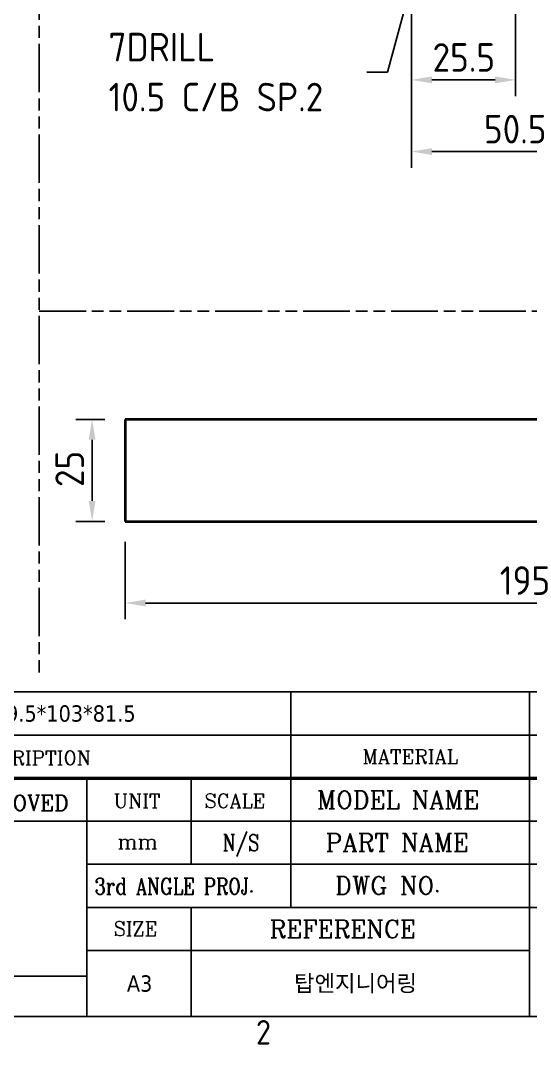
# Model space of a CAD drawing. Header units: millimetres. Extents: x 0 to 840, y 0 to 594.
# Drawn here: x 570.6 to 695.5, y 13.1 to 264.1 of the extents above; entities that cross this region are included whole.
import ezdxf
from ezdxf.enums import TextEntityAlignment as Align

# ---------------------------------------------------------------- set-up
doc = ezdxf.new("R2010")
doc.units = ezdxf.units.MM
doc.header["$LTSCALE"] = 2
doc.linetypes.add('DOUBLE_DASH_CHAIN', pattern=[1.2403, 0.6614, -0.0827, 0.1654, -0.0827, 0.1654, -0.0827])
doc.layers.get('0').update_dxf_attribs({"color": 3, "lineweight": 25})
for name, color, linetype, lineweight in [('가시적인 것(ISO)', 3, 'Continuous', 40), ('경계(ISO)', 7, 'Continuous', 25), ('기호(ISO)', 5, 'Continuous', 25), ('스케치 형상(ISO)', 3, 'Continuous', 25), ('제목(ISO)', 5, 'Continuous', 50), ('치수(ISO)', 2, 'Continuous', 25)]:
    doc.layers.add(name, color=color, linetype=linetype, lineweight=lineweight)
doc.styles.add('RC_284', font='ROMANC.shx')
doc.styles.add('RC_287', font='ROMANC.shx')
doc.styles.add('RC_292', font='ROMANC.shx')
doc.styles.add('문자 텍스트_PSTEK_POSCO', font='isocp.shx')
doc.styles.add('치수 텍스트_PSTEK_POSCO', font='isocp.shx')
doc.styles.add('텍스트 스타일198', font='tahoma.ttf')
doc.styles.add('텍스트 스타일333', font='ROMANC.shx', dxfattribs={"width": 0.800000011920929})
doc.dimstyles.new('치수_PSTEK_POSCO', dxfattribs={"dimscale": 2, "dimtxt": 3.5, "dimasz": 2.5, "dimexe": 2, "dimexo": 2.5, "dimgap": 1, "dimtad": 1, "dimrnd": 1e-08, "dimdsep": 46, "dimtxsty": '치수 텍스트_PSTEK_POSCO', "dimcen": 0.09, "dimdle": 10, "dimclrd": 7, "dimclre": 7, "dimclrt": 2, "dimadec": 1, "dimazin": 2, "dimtfac": 1, "dimtmove": 0, "dimatfit": 3, "dimfxl": 0, "dimtolj": 1, "dimlwd": -1, "dimlwe": -1, "dimarcsym": 0})
doc.dimstyles.new('치수_PSTEK_POSCO$7', dxfattribs={"dimscale": 2, "dimtxt": 3.5, "dimasz": 2.5, "dimexe": 2, "dimexo": 2.5, "dimgap": 1, "dimtad": 1, "dimrnd": 1e-08, "dimdsep": 46, "dimtxsty": '치수 텍스트_PSTEK_POSCO', "dimcen": 0.09, "dimdle": 10, "dimclrd": 7, "dimclre": 7, "dimclrt": 2, "dimadec": 1, "dimazin": 2, "dimtfac": 1, "dimtmove": 0, "dimatfit": 3, "dimfxl": 0, "dimtolj": 1, "dimlwd": -1, "dimlwe": -1, "dimarcsym": 0})

# ---------------------------------------------------------------- blocks, each defined once
blk = doc.blocks.new('경계 Default Border')
at = {"layer": '경계(ISO)', "color": 2, "insert": (314.127739416884, 6.57139439638704), "char_height": 3.00000011920929, "attachment_point": 7, "style": '문자 텍스트_PSTEK_POSCO'}
blk.add_mtext('2', dxfattribs=at)
blk = doc.blocks.new('제목 블록 PSTEK')
at = {"color": 180}
for p, q in [((182.4757929790549, 51.56524660363496), (372.4757929537551, 51.56524660363496)), ((280.8758854511282, 51.56524660363496), (280.8758854511282, 41.00524660363494)), ((310.0881549537552, 51.56524660363496), (310.0881549537553, 41.00524660363494)), ((182.475792979055, 46.2852466036349), (372.4757929537551, 46.28524660363492)), ((255.9175931367356, 11.79100474011392), (255.9175931367356, 41.00524660363494)), ((268.6918866058747, 41.00524660363494), (268.6918866058747, 30.44524660363498)), ((280.8758854511282, 41.00524660363494), (280.8758854511282, 25.16524660363502)), ((310.088154953755, 41.00524660363494), (310.088154953755, 11.79100474011392)), ((206.451475290024, 35.72524660363497), (372.4757929537551, 35.72524660363497)), ((255.917593136736, 30.44524660363498), (372.4757929537552, 30.44524660363501)), ((255.9175931367359, 25.16524660363502), (372.4757929537552, 25.165246603635)), ((268.6918866058744, 25.16524660363502), (268.6918866058744, 11.79100474011392)), ((255.9175931367359, 19.88524660363481), (310.0881549537553, 19.88524660363481)), ((206.451475290024, 16.74100474011396), (255.9175931367359, 16.74100474011396)), ((182.475792979055, 11.79100474011392), (372.4757929537551, 11.79100474011389))]:
    blk.add_line(p, q, dxfattribs=at)
at = {"color": 7, "lineweight": 50}
blk.add_line((206.451475290024, 41.00524660363494), (372.4757929537551, 41.00524660363496), dxfattribs=at)
at = {"color": 2}
for s, height, style, p in [('DESCRIPTION', 1.742399930953979, 'RC_284', (240.4025565652523, 42.62317362549192)), ('APPROVED', 1.899999976158142, 'RC_287', (239.7795453577791, 37.00893196870329)), ('UNIT', 1.742399930953979, 'RC_284', (259.1652673287452, 37.34317362549218)), ('SCALE', 1.742399930953979, 'RC_284', (270.2934779252897, 37.34317362549218)), ('MODEL NAME', 2.178000062704086, 'RC_292', (284.096330289083, 37.25462520371384)), ('PART NAME', 2.178000062704086, 'RC_292', (285.1416959765849, 32.03045329421792)), ('mm', 1.742399930953979, 'RC_284', (259.6505418159997, 32.3543089683787)), (' DWG NO.', 2.178000062704086, 'RC_292', (284.8124284083233, 26.75045329421772)), ('SIZE', 1.742399930953979, 'RC_284', (259.1652673287452, 21.69497768947366)), ('REFERENCE', 2.178000062704086, 'RC_292', (278.2741065029841, 21.43214925458022))]:
    blk.add_text(s, height=height, dxfattribs=dict(at, style=style)).set_placement(p)
at = {"color": 2, "style": 'RC_284'}
blk.add_text('MATERIAL', height=1.742399930953979, dxfattribs=at).set_placement((295.4820202024417, 43.64524660363492), align=Align.MIDDLE_CENTER)
at = {"color": 7, "style": '텍스트 스타일333', "width": 0.7999999523162842}
blk.add_text('N/S', height=2.000000029802322, dxfattribs=at).set_placement((274.7838860285014, 33.08524660363496), align=Align.MIDDLE_CENTER)
at = {"color": 2, "style": '텍스트 스타일333', "width": 0.7999999523162842}
blk.add_text('3rd ANGLE PROJ.', height=2.000000029802322, dxfattribs=at).set_placement((256.8430306642954, 26.76148381654429))
at = {"layer": '제목(ISO)', "color": 7, "style": '텍스트 스타일198'}
for tag, p in [('질량\\P3;_001', (350.2085769879711, 48.1643332325385)), ('설명_001', (232.773060164708, 47.92245856837096)), ('1._MODEL_NAME_001', (329.2627756759067, 37.53784565642327)), ('제목_001', (334.7062164519216, 32.12134217035067)), ('설계자_001', (208.993343327159, 25.2331256569733)), ('점검자_001', (226.4283219502686, 25.23446884679021)), ('시트_크기_001', (260.807090429518, 14.83812566343425)), ('프로젝트_001', (281.267517658003, 14.86209373936811)), ('작성_날짜_001', (207.6736656800234, 13.26600473167383))]:
    blk.add_attdef(tag, p, '', height=2.000000029802322, dxfattribs=at)
for tag, p in [('부품_번호', (202.0180422732032, 48.68004261517713)), ('재질', (295.4820202024417, 48.92524660363499)), ("3._Q'TY", (313.4963034906341, 48.92524660363497)), ('4._COLOR', (327.6805273250926, 48.92524660363493)), ('부품_번호', (340.6772825264351, 27.80524660363501)), ('엔지니어링_승인자', (247.673240162284, 26.23312567187446)), ('점검_날짜', (231.1845342133799, 14.26600474011394)), ('엔지니어링_승인_날짜', (247.6732401622839, 14.26600474011394))]:
    blk.add_attdef(tag, text='', height=2.000000029802322, dxfattribs=at).set_placement(p, align=Align.MIDDLE_CENTER)
blk = doc.blocks.new('*D50')
at = {"layer": 'Defpoints', "color": 0}
for p in [(596.232407807737, 141.335347920454), (791.232407807737, 141.3353479204541), (791.232407807737, 121.3353479204541)]:
    blk.add_point(p, dxfattribs=at)
at = {"layer": '치수(ISO)', "color": 7}
for p, q in [((596.232407807737, 136.335347920454), (596.232407807737, 117.3353479204541)), ((791.232407807737, 136.3353479204541), (791.232407807737, 117.3353479204541)), ((601.232407807737, 121.3353479204541), (786.232407807737, 121.3353479204541))]:
    blk.add_line(p, q, dxfattribs=at)
for points in [[(601.232407807737, 122.1686812537874), (601.232407807737, 120.5020145871208), (596.232407807737, 121.3353479204541)], [(786.232407807737, 122.1686812537874), (786.232407807737, 120.5020145871208), (791.232407807737, 121.3353479204541)]]:
    blk.add_solid(points, dxfattribs=at)
at = {"layer": '치수(ISO)', "color": 2, "insert": (687.9752029041764, 126.8353479204541), "char_height": 7, "attachment_point": 4, "style": '치수 텍스트_PSTEK_POSCO'}
blk.add_mtext('\\A1;195', dxfattribs=at)
blk = doc.blocks.new('*D51')
at = {"layer": 'Defpoints', "color": 0}
for p in [(588.13879333824, 166.335347920454), (596.232407807737, 166.335347920454), (596.232407807737, 141.335347920454)]:
    blk.add_point(p, dxfattribs=at)
at = {"layer": '치수(ISO)', "color": 7}
for p, q in [((591.232407807737, 166.335347920454), (584.13879333824, 166.335347920454)), ((588.13879333824, 146.335347920454), (588.13879333824, 161.335347920454)), ((591.232407807737, 141.335347920454), (584.13879333824, 141.335347920454))]:
    blk.add_line(p, q, dxfattribs=at)
for points in [[(587.3054600049066, 161.335347920454), (588.9721266715734, 161.335347920454), (588.13879333824, 166.335347920454)], [(587.3054600049066, 146.335347920454), (588.9721266715734, 146.335347920454), (588.13879333824, 141.335347920454)]]:
    blk.add_solid(points, dxfattribs=at)
at = {"layer": '치수(ISO)', "color": 2, "insert": (582.638104361862, 149.7514952208675), "char_height": 7, "attachment_point": 4, "rotation": 90, "style": '치수 텍스트_PSTEK_POSCO'}
blk.add_mtext('\\A1;25', dxfattribs=at)
blk = doc.blocks.new('*D55')
at = {"layer": 'Defpoints', "color": 0}
for p in [(691.8474011921282, 310.600044328524), (666.347401192128, 283.8500443285239), (691.8474011921282, 249.5240575924015)]:
    blk.add_point(p, dxfattribs=at)
at = {"layer": '치수(ISO)', "color": 7}
for p, q in [((691.8474011921282, 305.600044328524), (691.8474011921282, 245.5240575924015)), ((666.347401192128, 278.8500443285239), (666.347401192128, 245.5240575924015)), ((671.347401192128, 249.5240575924015), (686.8474011921282, 249.5240575924015))]:
    blk.add_line(p, q, dxfattribs=at)
for points in [[(671.347401192128, 250.3573909257348), (671.347401192128, 248.6907242590681), (666.347401192128, 249.5240575924015)], [(686.8474011921282, 250.3573909257348), (686.8474011921282, 248.6907242590681), (691.8474011921282, 249.5240575924015)]]:
    blk.add_solid(points, dxfattribs=at)
at = {"layer": '치수(ISO)', "color": 2, "insert": (671.5135484925415, 255.0247465687794), "char_height": 7, "attachment_point": 4, "style": '치수 텍스트_PSTEK_POSCO'}
blk.add_mtext('\\A1;25.5', dxfattribs=at)
blk = doc.blocks.new('*D56')
at = {"layer": 'Defpoints', "color": 0}
for p in [(716.8474011921282, 286.850044328524), (666.347401192128, 283.8500443285239), (666.347401192128, 231.9530186886979)]:
    blk.add_point(p, dxfattribs=at)
at = {"layer": '치수(ISO)', "color": 7}
for p, q in [((716.8474011921282, 281.850044328524), (716.8474011921282, 227.9530186886979)), ((666.347401192128, 278.8500443285239), (666.347401192128, 227.9530186886979)), ((711.8474011921282, 231.9530186886979), (671.347401192128, 231.9530186886979))]:
    blk.add_line(p, q, dxfattribs=at)
for points in [[(671.347401192128, 232.7863520220312), (671.347401192128, 231.1196853553645), (666.347401192128, 231.9530186886979)], [(711.8474011921282, 232.7863520220312), (711.8474011921282, 231.1196853553645), (716.8474011921282, 231.9530186886979)]]:
    blk.add_solid(points, dxfattribs=at)
at = {"layer": '치수(ISO)', "color": 2, "insert": (684.1024264452976, 237.4530186886979), "char_height": 7, "attachment_point": 4, "style": '치수 텍스트_PSTEK_POSCO'}
blk.add_mtext('\\A1;50.5', dxfattribs=at)

msp = doc.modelspace()

# ---------------------------------------------------------------- linework, layer by layer
at = {"layer": '가시적인 것(ISO)'}
for p, q in [((776.232407807737, 166.3353479204541), (596.2324078077369, 166.335347920454)), ((596.232407807737, 166.335347920454), (596.232407807737, 141.335347920454)), ((596.232407807737, 141.335347920454), (791.232407807737, 141.3353479204541))]:
    msp.add_line(p, q, dxfattribs=at)
at = {"layer": '스케치 형상(ISO)', "color": 6, "linetype": 'DOUBLE_DASH_CHAIN', "ltscale": 8.953691482543945}
msp.add_line((575.1663034359182, 524.8512462086923), (575.1663034359183, 102.8512462086923), dxfattribs=at)
at = {"layer": '스케치 형상(ISO)', "color": 6, "linetype": 'DOUBLE_DASH_CHAIN', "ltscale": 8.685582160949707}
msp.add_line((575.1663034359183, 192.8512462086923), (812.1663034359183, 192.8512462086923), dxfattribs=at)

# ---------------------------------------------------------------- block references
at = {"xscale": 2, "yscale": 2, "zscale": 2}
msp.add_blockref('경계 Default Border', (0, 0), dxfattribs=at)
ref = msp.add_blockref('제목 블록 PSTEK', (75.04841409248968, -3.58200948022779), dxfattribs=dict(xscale=2, yscale=2, zscale=2))
ref.add_attrib('프로젝트_001', '탑엔지니어링', (637.5834494084957, 26.14217799850843), dxfattribs={"layer": '제목(ISO)', "color": 7, "height": 4.000000059604645, "style": '텍스트 스타일198'})
ref.add_attrib('시트_크기_001', 'A3', (596.6625949515255, 26.09424184664072), dxfattribs={"layer": '제목(ISO)', "color": 7, "height": 4.000000059604645, "style": '텍스트 스타일198'})
ref.add_attrib('설명_001', 'COPPER 219.5*103*81.5', (540.5945344219058, 92.26290765651414), dxfattribs={"layer": '제목(ISO)', "color": 7, "height": 4.000000059604645, "style": '텍스트 스타일198'})

# ---------------------------------------------------------------- texts
at = {"layer": '기호(ISO)', "color": 2, "insert": (592.1571881998001, 251.4388682767294), "char_height": 6.99999988079071, "width": 61.28737630844114, "attachment_point": 4, "line_spacing_factor": 1.050000071525574, "style": '치수 텍스트_PSTEK_POSCO'}
msp.add_mtext('{7DRILL \\P10.5 C/B SP.2}', dxfattribs=at)

# ---------------------------------------------------------------- dimensions: what is measured, and where the dimension line sits
at = {"layer": '치수(ISO)', "color": 7}
for base, p1, p2, angle, picture, middle in [((691.8474011921282, 249.5240575924015), (666.347401192128, 283.8500443285239), (691.8474011921282, 310.600044328524), 180, '*D55', (679.097401192128, 249.5240575924015)), ((666.347401192128, 231.9530186886979), (716.8474011921282, 286.850044328524), (666.347401192128, 283.8500443285239), 180, '*D56', (691.5974011921282, 231.9530186886979)), ((588.13879333824, 166.335347920454), (596.232407807737, 141.335347920454), (596.232407807737, 166.335347920454), 270, '*D51', (588.13879333824, 153.835347920454)), ((791.232407807737, 121.3353479204541), (596.232407807737, 141.335347920454), (791.232407807737, 141.3353479204541), 180, '*D50', (693.732407807737, 121.3353479204541))]:
    dim = msp.add_linear_dim(base=base, p1=p1, p2=p2, angle=angle, dimstyle='치수_PSTEK_POSCO', override={"dimdec": 2, "dimtp": 0, "dimtm": -0, "dimtdec": 2, "dimtofl": 0, "dimatfit": 1}, dxfattribs=at)
    dim.commit()
    dim.dimension.update_dxf_attribs({"geometry": picture, "text_midpoint": middle, "dimtype": 160})

# ---------------------------------------------------------------- leaders
at = {"layer": '기호(ISO)', "color": 7, "annotation_type": 0, "has_hookline": 1, "hookline_direction": 1, "text_width": 52.92041248459753}
msp.add_leader([(670.5974011921282, 288.8046193772404), (660.4445645082412, 251.4388682767294), (655.4445645082412, 251.4388682767294)], dimstyle='치수_PSTEK_POSCO$7', override={"dimtad": 0}, dxfattribs=at)

doc.saveas('drawing.dxf')
